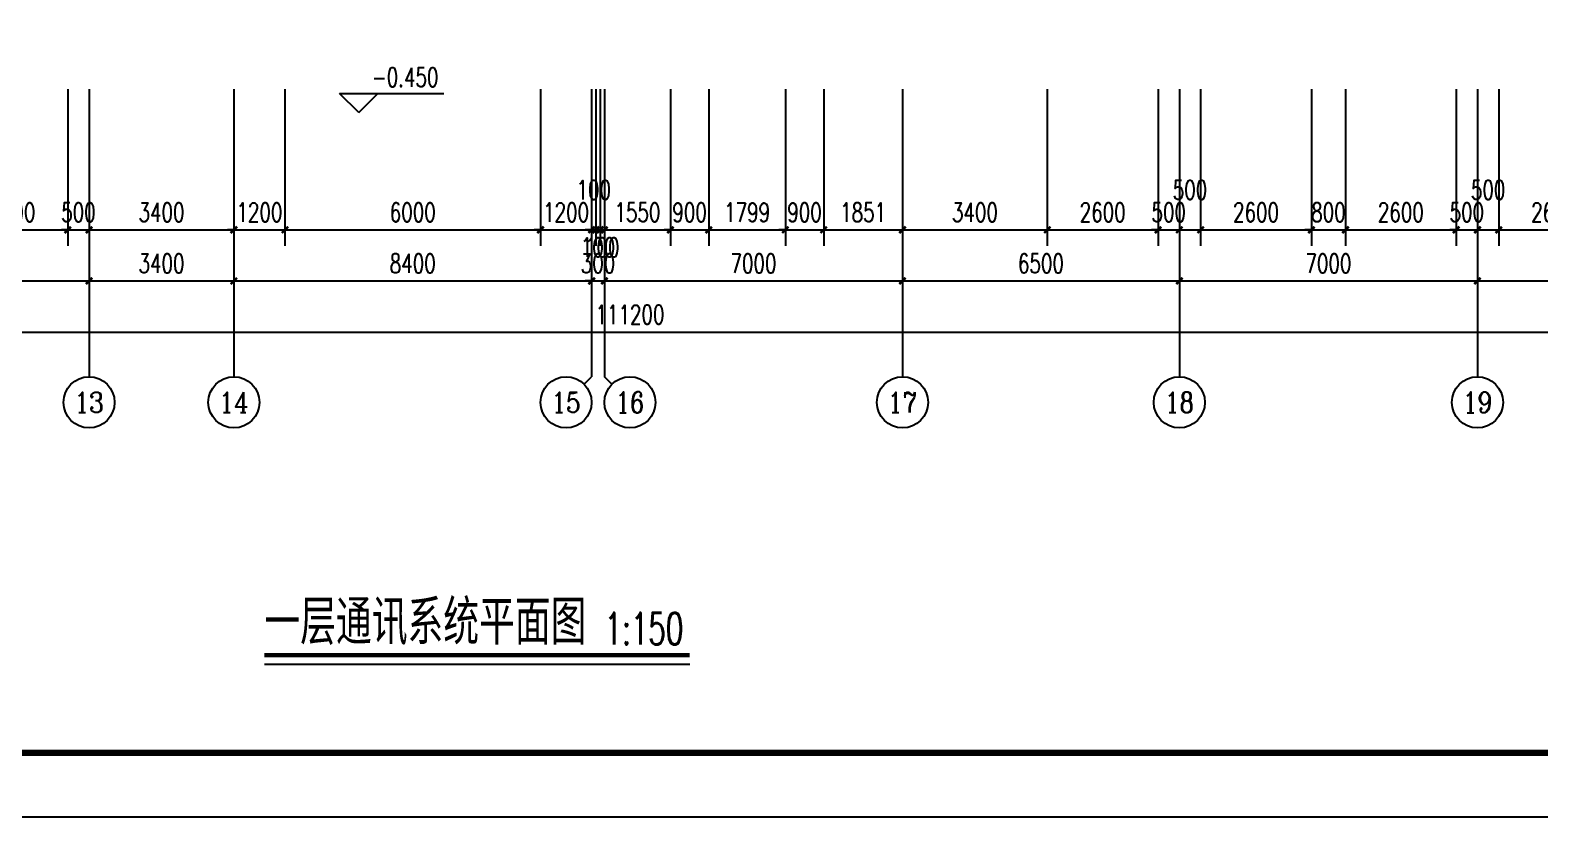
# Model space of a CAD drawing. Extents: x 1333527 to 1855755, y 1020844 to 1581249.
# Drawn here: x 1400792 to 1436238, y 1155938 to 1174403 of the extents above; entities that cross this region are included whole.
import ezdxf
from ezdxf.enums import TextEntityAlignment as Align

# ---------------------------------------------------------------- set-up
doc = ezdxf.new("R2010")
doc.units = 0
doc.header["$LTSCALE"] = 1000
doc.header["$PDSIZE"] = 5
doc.layers.add('1-建筑底图', color=8, linetype='Continuous', plot=False)
for name, color, linetype in [('AXIS_TEXT', 7, 'Continuous'), ('BTTK', 7, 'Continuous'), ('PUB_TITLE', 7, 'Continuous'), ('TEL_SYMB', 3, 'Continuous')]:
    doc.layers.add(name, color=color, linetype=linetype)
doc.styles.add('_TCH_AXIS', font='COMPLEX', dxfattribs={"bigfont": 'GBCBIG'})
doc.styles.add('_TCH_DIM', font='SIMPLEX', dxfattribs={"bigfont": 'GBCBIG'})
doc.styles.add('_TCH_DIM_T3', font='SIMPLEX', dxfattribs={"width": 0.705882, "bigfont": 'GBCBIG'})
doc.styles.add('_TEL_DIM', font='SIMPLEX', dxfattribs={"width": 0.8, "height": 3.5, "bigfont": 'HZTXT'})
doc.styles.add('COMPLEX', font='COMPLEX')
doc.styles.add('HZ(TK)', font='geniso.shx', dxfattribs={"width": 0.9, "bigfont": 'hztxt.shx'})
doc.dimstyles.new('_TCH_ARCH&&150', dxfattribs={"dimtxt": 446.25, "dimasz": 150, "dimexe": 375, "dimexo": 450, "dimgap": 189.375, "dimtad": 1, "dimdec": 0, "dimzin": 0, "dimdsep": 46, "dimtxsty": '_TCH_DIM_T3', "dimblk": 'ARCHTICK', "dimcen": 0.09, "dimclrt": 7, "dimazin": 2, "dimtfac": 1, "dimtdec": 0, "dimtix": 1, "dimtmove": 2, "dimatfit": 3, "dimfxl": 1, "dimtolj": 1, "dimtzin": 0, "dimarcsym": 0})

# ---------------------------------------------------------------- blocks, each defined once
blk = doc.blocks.new('vhtemplate_2020年新竖式图框_A0')
at = {"layer": 'PUB_TITLE', "color": 7}
blk.add_lwpolyline([(0, 0), (1189, 0), (1189, 841), (0, 841)], close=True, dxfattribs=at)
at = {"layer": 'PUB_TITLE', "const_width": 1}
blk.add_lwpolyline([(25, 10), (1179, 10), (1179, 831), (25, 831)], close=True, dxfattribs=at)
at = {"layer": 'BTTK', "color": 4, "style": 'HZ(TK)', "width": 0.9}
for tag, p in [('合作单位', (1144, 743.5)), ('建设单位', (1144, 209.5)), ('工程名称', (1144, 176.5)), ('子项名称', (1154, 160)), ('图纸名称', (1144, 141))]:
    blk.add_attdef(tag, text='', height=3.5, dxfattribs=at).set_placement(p, align=Align.MIDDLE_CENTER)
for tag, p in [('注册证书号', (1156.5, 309.01)), ('注册印章号', (1156.5, 301.01)), ('设计号', (1154, 193)), ('图别', (1137.75, 34)), ('图号', (1170.25, 34)), ('版本号', (1137.75, 26)), ('日期', (1170.25, 26))]:
    blk.add_attdef(tag, text='', height=3.5, dxfattribs=at).set_placement(p, align=Align.MIDDLE)
blk = doc.blocks.new('_AXISO')
blk.add_circle((0, 0), 0.5)
at = {"layer": 'AXIS_TEXT', "style": 'COMPLEX', "width": 1.041667}
blk.add_attdef('A', text='', height=0.56, dxfattribs=at).set_placement((-0.25, -0.28), (0.25, -0.28), align=Align.FIT)
blk = doc.blocks.new('_ArchTick')
at = {"color": 0, "linetype": 'ByBlock', "const_width": 0.4}
blk.add_lwpolyline([(-0.5, -0.5), (0.5, 0.5)], dxfattribs=at)
blk = doc.blocks.new('*D209')
at = {"layer": '1-建筑底图', "color": 0, "lineweight": -2, "transparency": 16777216}
for p, q in [((40200, -3854), (40200, -7529)), ((42800, -3854), (42800, -7529)), ((40200, -7154), (42800, -7154))]:
    blk.add_line(p, q, dxfattribs=at)
at = {"layer": 'Defpoints', "color": 0}
for p in [(40200, -3404), (42800, -3404), (42800, -7154)]:
    blk.add_point(p, dxfattribs=at)
at = {"layer": '1-建筑底图', "color": 0, "lineweight": -2, "transparency": 16777216, "xscale": 150, "yscale": 150, "zscale": 150, "rotation": 180}
blk.add_blockref('_ArchTick', (40200, -7154), dxfattribs=at)
at = {"layer": '1-建筑底图', "color": 0, "lineweight": -2, "transparency": 16777216, "xscale": 150, "yscale": 150, "zscale": 150}
blk.add_blockref('_ArchTick', (42800, -7154), dxfattribs=at)
at = {"layer": '1-建筑底图', "color": 7, "transparency": 16777216, "insert": (41500, -6742), "char_height": 446.2, "attachment_point": 5, "style": '_TCH_DIM_T3'}
blk.add_mtext('\\A1;2600', dxfattribs=at)
blk = doc.blocks.new('*D210')
at = {"layer": '1-建筑底图', "color": 0, "lineweight": -2, "transparency": 16777216}
for p, q in [((42800, -3854), (42800, -7529)), ((43300, -3854), (43300, -7529)), ((42800, -7154), (42650, -7154)), ((42800, -7154), (43300, -7154)), ((43300, -7154), (43450, -7154))]:
    blk.add_line(p, q, dxfattribs=at)
at = {"layer": 'Defpoints', "color": 0}
for p in [(42800, -3404), (43300, -3404), (43300, -7154)]:
    blk.add_point(p, dxfattribs=at)
at = {"layer": '1-建筑底图', "color": 0, "lineweight": -2, "transparency": 16777216, "xscale": 150, "yscale": 150, "zscale": 150}
blk.add_blockref('_ArchTick', (42800, -7154), dxfattribs=at)
at = {"layer": '1-建筑底图', "color": 0, "lineweight": -2, "transparency": 16777216, "xscale": 150, "yscale": 150, "zscale": 150, "rotation": 180}
blk.add_blockref('_ArchTick', (43300, -7154), dxfattribs=at)
at = {"layer": '1-建筑底图', "color": 7, "transparency": 16777216, "insert": (43050, -6742), "char_height": 446.2, "attachment_point": 5, "style": '_TCH_DIM_T3'}
blk.add_mtext('\\A1;500', dxfattribs=at)
blk = doc.blocks.new('*D211')
at = {"layer": '1-建筑底图', "color": 0, "lineweight": -2, "transparency": 16777216}
for p, q in [((43300, -3854), (43300, -7529)), ((46700, -3854), (46700, -7529)), ((43300, -7154), (46700, -7154))]:
    blk.add_line(p, q, dxfattribs=at)
at = {"layer": 'Defpoints', "color": 0}
for p in [(43300, -3404), (46700, -3404), (46700, -7154)]:
    blk.add_point(p, dxfattribs=at)
at = {"layer": '1-建筑底图', "color": 0, "lineweight": -2, "transparency": 16777216, "xscale": 150, "yscale": 150, "zscale": 150, "rotation": 180}
blk.add_blockref('_ArchTick', (43300, -7154), dxfattribs=at)
at = {"layer": '1-建筑底图', "color": 0, "lineweight": -2, "transparency": 16777216, "xscale": 150, "yscale": 150, "zscale": 150}
blk.add_blockref('_ArchTick', (46700, -7154), dxfattribs=at)
at = {"layer": '1-建筑底图', "color": 7, "transparency": 16777216, "insert": (45000, -6742), "char_height": 446.2, "attachment_point": 5, "style": '_TCH_DIM_T3'}
blk.add_mtext('\\A1;3400', dxfattribs=at)
blk = doc.blocks.new('*D212')
at = {"layer": '1-建筑底图', "color": 0, "lineweight": -2, "transparency": 16777216}
for p, q in [((46700, -3854), (46700, -7529)), ((47900, -3854), (47900, -7529)), ((46700, -7154), (46550, -7154)), ((46700, -7154), (47900, -7154)), ((47900, -7154), (48050, -7154))]:
    blk.add_line(p, q, dxfattribs=at)
at = {"layer": 'Defpoints', "color": 0}
for p in [(46700, -3404), (47900, -3404), (47900, -7154)]:
    blk.add_point(p, dxfattribs=at)
at = {"layer": '1-建筑底图', "color": 0, "lineweight": -2, "transparency": 16777216, "xscale": 150, "yscale": 150, "zscale": 150}
blk.add_blockref('_ArchTick', (46700, -7154), dxfattribs=at)
at = {"layer": '1-建筑底图', "color": 0, "lineweight": -2, "transparency": 16777216, "xscale": 150, "yscale": 150, "zscale": 150, "rotation": 180}
blk.add_blockref('_ArchTick', (47900, -7154), dxfattribs=at)
at = {"layer": '1-建筑底图', "color": 7, "transparency": 16777216, "insert": (47300, -6742), "char_height": 446.2, "attachment_point": 5, "style": '_TCH_DIM_T3'}
blk.add_mtext('\\A1;1200', dxfattribs=at)
blk = doc.blocks.new('*D213')
at = {"layer": '1-建筑底图', "color": 0, "lineweight": -2, "transparency": 16777216}
for p, q in [((47900, -3854), (47900, -7529)), ((53900, -3854), (53900, -7529)), ((47900, -7154), (53900, -7154))]:
    blk.add_line(p, q, dxfattribs=at)
at = {"layer": 'Defpoints', "color": 0}
for p in [(47900, -3404), (53900, -3404), (53900, -7154)]:
    blk.add_point(p, dxfattribs=at)
at = {"layer": '1-建筑底图', "color": 0, "lineweight": -2, "transparency": 16777216, "xscale": 150, "yscale": 150, "zscale": 150, "rotation": 180}
blk.add_blockref('_ArchTick', (47900, -7154), dxfattribs=at)
at = {"layer": '1-建筑底图', "color": 0, "lineweight": -2, "transparency": 16777216, "xscale": 150, "yscale": 150, "zscale": 150}
blk.add_blockref('_ArchTick', (53900, -7154), dxfattribs=at)
at = {"layer": '1-建筑底图', "color": 7, "transparency": 16777216, "insert": (50900, -6742), "char_height": 446.2, "attachment_point": 5, "style": '_TCH_DIM_T3'}
blk.add_mtext('\\A1;6000', dxfattribs=at)
blk = doc.blocks.new('*D214')
at = {"layer": '1-建筑底图', "color": 0, "lineweight": -2, "transparency": 16777216}
for p, q in [((53900, -3854), (53900, -7529)), ((55100, -3854), (55100, -7529)), ((53900, -7154), (53750, -7154)), ((53900, -7154), (55100, -7154)), ((55100, -7154), (55250, -7154))]:
    blk.add_line(p, q, dxfattribs=at)
at = {"layer": 'Defpoints', "color": 0}
for p in [(53900, -3404), (55100, -3404), (55100, -7154)]:
    blk.add_point(p, dxfattribs=at)
at = {"layer": '1-建筑底图', "color": 0, "lineweight": -2, "transparency": 16777216, "xscale": 150, "yscale": 150, "zscale": 150}
blk.add_blockref('_ArchTick', (53900, -7154), dxfattribs=at)
at = {"layer": '1-建筑底图', "color": 0, "lineweight": -2, "transparency": 16777216, "xscale": 150, "yscale": 150, "zscale": 150, "rotation": 180}
blk.add_blockref('_ArchTick', (55100, -7154), dxfattribs=at)
at = {"layer": '1-建筑底图', "color": 7, "transparency": 16777216, "insert": (54500, -6742), "char_height": 446.2, "attachment_point": 5, "style": '_TCH_DIM_T3'}
blk.add_mtext('\\A1;1200', dxfattribs=at)
blk = doc.blocks.new('*D215')
at = {"layer": '1-建筑底图', "color": 0, "lineweight": -2, "transparency": 16777216}
for p, q in [((55100, -3854), (55100, -7529)), ((55200, -3854), (55200, -7529)), ((55100, -7154), (54950, -7154)), ((55100, -7154), (55200, -7154)), ((55200, -7154), (55350, -7154))]:
    blk.add_line(p, q, dxfattribs=at)
at = {"layer": 'Defpoints', "color": 0}
for p in [(55100, -3404), (55200, -3404), (55200, -7154)]:
    blk.add_point(p, dxfattribs=at)
at = {"layer": '1-建筑底图', "color": 0, "lineweight": -2, "transparency": 16777216, "xscale": 150, "yscale": 150, "zscale": 150}
blk.add_blockref('_ArchTick', (55100, -7154), dxfattribs=at)
at = {"layer": '1-建筑底图', "color": 0, "lineweight": -2, "transparency": 16777216, "xscale": 150, "yscale": 150, "zscale": 150, "rotation": 180}
blk.add_blockref('_ArchTick', (55200, -7154), dxfattribs=at)
at = {"layer": '1-建筑底图', "color": 7, "transparency": 16777216, "insert": (55150, -6217), "char_height": 446.2, "attachment_point": 5, "style": '_TCH_DIM_T3'}
blk.add_mtext('\\A1;100', dxfattribs=at)
blk = doc.blocks.new('*D216')
at = {"layer": '1-建筑底图', "color": 0, "lineweight": -2, "transparency": 16777216}
for p, q in [((55200, -3854), (55200, -7529)), ((55300, -3854), (55300, -7529)), ((55200, -7154), (55050, -7154)), ((55200, -7154), (55300, -7154)), ((55300, -7154), (55450, -7154))]:
    blk.add_line(p, q, dxfattribs=at)
at = {"layer": 'Defpoints', "color": 0}
for p in [(55200, -3404), (55300, -3404), (55300, -7154)]:
    blk.add_point(p, dxfattribs=at)
at = {"layer": '1-建筑底图', "color": 0, "lineweight": -2, "transparency": 16777216, "xscale": 150, "yscale": 150, "zscale": 150}
blk.add_blockref('_ArchTick', (55200, -7154), dxfattribs=at)
at = {"layer": '1-建筑底图', "color": 0, "lineweight": -2, "transparency": 16777216, "xscale": 150, "yscale": 150, "zscale": 150, "rotation": 180}
blk.add_blockref('_ArchTick', (55300, -7154), dxfattribs=at)
at = {"layer": '1-建筑底图', "color": 7, "transparency": 16777216, "insert": (55250, -7567), "char_height": 446.2, "attachment_point": 5, "style": '_TCH_DIM_T3'}
blk.add_mtext('\\A1;100', dxfattribs=at)
blk = doc.blocks.new('*D217')
at = {"layer": '1-建筑底图', "color": 0, "lineweight": -2, "transparency": 16777216}
for p, q in [((55300, -3854), (55300, -7529)), ((55400, -3854), (55400, -7529)), ((55300, -7154), (55150, -7154)), ((55300, -7154), (55400, -7154)), ((55400, -7154), (55550, -7154))]:
    blk.add_line(p, q, dxfattribs=at)
at = {"layer": 'Defpoints', "color": 0}
for p in [(55300, -3404), (55400, -3404), (55400, -7154)]:
    blk.add_point(p, dxfattribs=at)
at = {"layer": '1-建筑底图', "color": 0, "lineweight": -2, "transparency": 16777216, "xscale": 150, "yscale": 150, "zscale": 150}
blk.add_blockref('_ArchTick', (55300, -7154), dxfattribs=at)
at = {"layer": '1-建筑底图', "color": 0, "lineweight": -2, "transparency": 16777216, "xscale": 150, "yscale": 150, "zscale": 150, "rotation": 180}
blk.add_blockref('_ArchTick', (55400, -7154), dxfattribs=at)
at = {"layer": '1-建筑底图', "color": 7, "transparency": 16777216, "insert": (55350, -7567), "char_height": 446.2, "attachment_point": 5, "style": '_TCH_DIM_T3'}
blk.add_mtext('\\A1;100', dxfattribs=at)
blk = doc.blocks.new('*D218')
at = {"layer": '1-建筑底图', "color": 0, "lineweight": -2, "transparency": 16777216}
for p, q in [((55400, -3854), (55400, -7529)), ((56950, -3854), (56950, -7529)), ((55400, -7154), (56950, -7154))]:
    blk.add_line(p, q, dxfattribs=at)
at = {"layer": 'Defpoints', "color": 0}
for p in [(55400, -3404), (56950, -3404), (56950, -7154)]:
    blk.add_point(p, dxfattribs=at)
at = {"layer": '1-建筑底图', "color": 0, "lineweight": -2, "transparency": 16777216, "xscale": 150, "yscale": 150, "zscale": 150, "rotation": 180}
blk.add_blockref('_ArchTick', (55400, -7154), dxfattribs=at)
at = {"layer": '1-建筑底图', "color": 0, "lineweight": -2, "transparency": 16777216, "xscale": 150, "yscale": 150, "zscale": 150}
blk.add_blockref('_ArchTick', (56950, -7154), dxfattribs=at)
at = {"layer": '1-建筑底图', "color": 7, "transparency": 16777216, "insert": (56175, -6742), "char_height": 446.2, "attachment_point": 5, "style": '_TCH_DIM_T3'}
blk.add_mtext('\\A1;1550', dxfattribs=at)
blk = doc.blocks.new('*D219')
at = {"layer": '1-建筑底图', "color": 0, "lineweight": -2, "transparency": 16777216}
for p, q in [((56950, -3854), (56950, -7529)), ((57850, -3854), (57850, -7529)), ((56950, -7154), (56800, -7154)), ((56950, -7154), (57850, -7154)), ((57850, -7154), (58000, -7154))]:
    blk.add_line(p, q, dxfattribs=at)
at = {"layer": 'Defpoints', "color": 0}
for p in [(56950, -3404), (57850, -3404), (57850, -7154)]:
    blk.add_point(p, dxfattribs=at)
at = {"layer": '1-建筑底图', "color": 0, "lineweight": -2, "transparency": 16777216, "xscale": 150, "yscale": 150, "zscale": 150}
blk.add_blockref('_ArchTick', (56950, -7154), dxfattribs=at)
at = {"layer": '1-建筑底图', "color": 0, "lineweight": -2, "transparency": 16777216, "xscale": 150, "yscale": 150, "zscale": 150, "rotation": 180}
blk.add_blockref('_ArchTick', (57850, -7154), dxfattribs=at)
at = {"layer": '1-建筑底图', "color": 7, "transparency": 16777216, "insert": (57400, -6742), "char_height": 446.2, "attachment_point": 5, "style": '_TCH_DIM_T3'}
blk.add_mtext('\\A1;900', dxfattribs=at)
blk = doc.blocks.new('*D220')
at = {"layer": '1-建筑底图', "color": 0, "lineweight": -2, "transparency": 16777216}
for p, q in [((57850, -3854), (57850, -7529)), ((59649, -3854), (59649, -7529)), ((57850, -7154), (59649, -7154))]:
    blk.add_line(p, q, dxfattribs=at)
at = {"layer": 'Defpoints', "color": 0}
for p in [(57850, -3404), (59649, -3404), (59649, -7154)]:
    blk.add_point(p, dxfattribs=at)
at = {"layer": '1-建筑底图', "color": 0, "lineweight": -2, "transparency": 16777216, "xscale": 150, "yscale": 150, "zscale": 150, "rotation": 180}
blk.add_blockref('_ArchTick', (57850, -7154), dxfattribs=at)
at = {"layer": '1-建筑底图', "color": 0, "lineweight": -2, "transparency": 16777216, "xscale": 150, "yscale": 150, "zscale": 150}
blk.add_blockref('_ArchTick', (59649, -7154), dxfattribs=at)
at = {"layer": '1-建筑底图', "color": 7, "transparency": 16777216, "insert": (58750, -6742), "char_height": 446.2, "attachment_point": 5, "style": '_TCH_DIM_T3'}
blk.add_mtext('\\A1;1799', dxfattribs=at)
blk = doc.blocks.new('*D221')
at = {"layer": '1-建筑底图', "color": 0, "lineweight": -2, "transparency": 16777216}
for p, q in [((59649, -3854), (59649, -7529)), ((60549, -3854), (60549, -7529)), ((59649, -7154), (59499, -7154)), ((59649, -7154), (60549, -7154)), ((60549, -7154), (60699, -7154))]:
    blk.add_line(p, q, dxfattribs=at)
at = {"layer": 'Defpoints', "color": 0}
for p in [(59649, -3404), (60549, -3404), (60549, -7154)]:
    blk.add_point(p, dxfattribs=at)
at = {"layer": '1-建筑底图', "color": 0, "lineweight": -2, "transparency": 16777216, "xscale": 150, "yscale": 150, "zscale": 150}
blk.add_blockref('_ArchTick', (59649, -7154), dxfattribs=at)
at = {"layer": '1-建筑底图', "color": 0, "lineweight": -2, "transparency": 16777216, "xscale": 150, "yscale": 150, "zscale": 150, "rotation": 180}
blk.add_blockref('_ArchTick', (60549, -7154), dxfattribs=at)
at = {"layer": '1-建筑底图', "color": 7, "transparency": 16777216, "insert": (60099, -6742), "char_height": 446.2, "attachment_point": 5, "style": '_TCH_DIM_T3'}
blk.add_mtext('\\A1;900', dxfattribs=at)
blk = doc.blocks.new('*D222')
at = {"layer": '1-建筑底图', "color": 0, "lineweight": -2, "transparency": 16777216}
for p, q in [((60549, -3854), (60549, -7529)), ((62400, -3854), (62400, -7529)), ((60549, -7154), (62400, -7154))]:
    blk.add_line(p, q, dxfattribs=at)
at = {"layer": 'Defpoints', "color": 0}
for p in [(60549, -3404), (62400, -3404), (62400, -7154)]:
    blk.add_point(p, dxfattribs=at)
at = {"layer": '1-建筑底图', "color": 0, "lineweight": -2, "transparency": 16777216, "xscale": 150, "yscale": 150, "zscale": 150, "rotation": 180}
blk.add_blockref('_ArchTick', (60549, -7154), dxfattribs=at)
at = {"layer": '1-建筑底图', "color": 0, "lineweight": -2, "transparency": 16777216, "xscale": 150, "yscale": 150, "zscale": 150}
blk.add_blockref('_ArchTick', (62400, -7154), dxfattribs=at)
at = {"layer": '1-建筑底图', "color": 7, "transparency": 16777216, "insert": (61475, -6742), "char_height": 446.2, "attachment_point": 5, "style": '_TCH_DIM_T3'}
blk.add_mtext('\\A1;1851', dxfattribs=at)
blk = doc.blocks.new('*D223')
at = {"layer": '1-建筑底图', "color": 0, "lineweight": -2, "transparency": 16777216}
for p, q in [((62400, -3854), (62400, -7529)), ((65800, -3854), (65800, -7529)), ((62400, -7154), (65800, -7154))]:
    blk.add_line(p, q, dxfattribs=at)
at = {"layer": 'Defpoints', "color": 0}
for p in [(62400, -3404), (65800, -3404), (65800, -7154)]:
    blk.add_point(p, dxfattribs=at)
at = {"layer": '1-建筑底图', "color": 0, "lineweight": -2, "transparency": 16777216, "xscale": 150, "yscale": 150, "zscale": 150, "rotation": 180}
blk.add_blockref('_ArchTick', (62400, -7154), dxfattribs=at)
at = {"layer": '1-建筑底图', "color": 0, "lineweight": -2, "transparency": 16777216, "xscale": 150, "yscale": 150, "zscale": 150}
blk.add_blockref('_ArchTick', (65800, -7154), dxfattribs=at)
at = {"layer": '1-建筑底图', "color": 7, "transparency": 16777216, "insert": (64100, -6742), "char_height": 446.2, "attachment_point": 5, "style": '_TCH_DIM_T3'}
blk.add_mtext('\\A1;3400', dxfattribs=at)
blk = doc.blocks.new('*D224')
at = {"layer": '1-建筑底图', "color": 0, "lineweight": -2, "transparency": 16777216}
for p, q in [((65800, -3854), (65800, -7529)), ((68400, -3854), (68400, -7529)), ((65800, -7154), (68400, -7154))]:
    blk.add_line(p, q, dxfattribs=at)
at = {"layer": 'Defpoints', "color": 0}
for p in [(65800, -3404), (68400, -3404), (68400, -7154)]:
    blk.add_point(p, dxfattribs=at)
at = {"layer": '1-建筑底图', "color": 0, "lineweight": -2, "transparency": 16777216, "xscale": 150, "yscale": 150, "zscale": 150, "rotation": 180}
blk.add_blockref('_ArchTick', (65800, -7154), dxfattribs=at)
at = {"layer": '1-建筑底图', "color": 0, "lineweight": -2, "transparency": 16777216, "xscale": 150, "yscale": 150, "zscale": 150}
blk.add_blockref('_ArchTick', (68400, -7154), dxfattribs=at)
at = {"layer": '1-建筑底图', "color": 7, "transparency": 16777216, "insert": (67100, -6742), "char_height": 446.2, "attachment_point": 5, "style": '_TCH_DIM_T3'}
blk.add_mtext('\\A1;2600', dxfattribs=at)
blk = doc.blocks.new('*D225')
at = {"layer": '1-建筑底图', "color": 0, "lineweight": -2, "transparency": 16777216}
for p, q in [((68400, -3854), (68400, -7529)), ((68900, -3854), (68900, -7529)), ((68400, -7154), (68250, -7154)), ((68400, -7154), (68900, -7154)), ((68900, -7154), (69050, -7154))]:
    blk.add_line(p, q, dxfattribs=at)
at = {"layer": 'Defpoints', "color": 0}
for p in [(68400, -3404), (68900, -3404), (68900, -7154)]:
    blk.add_point(p, dxfattribs=at)
at = {"layer": '1-建筑底图', "color": 0, "lineweight": -2, "transparency": 16777216, "xscale": 150, "yscale": 150, "zscale": 150}
blk.add_blockref('_ArchTick', (68400, -7154), dxfattribs=at)
at = {"layer": '1-建筑底图', "color": 0, "lineweight": -2, "transparency": 16777216, "xscale": 150, "yscale": 150, "zscale": 150, "rotation": 180}
blk.add_blockref('_ArchTick', (68900, -7154), dxfattribs=at)
at = {"layer": '1-建筑底图', "color": 7, "transparency": 16777216, "insert": (68650, -6742), "char_height": 446.2, "attachment_point": 5, "style": '_TCH_DIM_T3'}
blk.add_mtext('\\A1;500', dxfattribs=at)
blk = doc.blocks.new('*D226')
at = {"layer": '1-建筑底图', "color": 0, "lineweight": -2, "transparency": 16777216}
for p, q in [((68900, -3854), (68900, -7529)), ((69400, -3854), (69400, -7529)), ((68900, -7154), (69400, -7154))]:
    blk.add_line(p, q, dxfattribs=at)
at = {"layer": 'Defpoints', "color": 0}
for p in [(68900, -3404), (69400, -3404), (69400, -7154)]:
    blk.add_point(p, dxfattribs=at)
at = {"layer": '1-建筑底图', "color": 0, "lineweight": -2, "transparency": 16777216, "xscale": 150, "yscale": 150, "zscale": 150, "rotation": 180}
blk.add_blockref('_ArchTick', (68900, -7154), dxfattribs=at)
at = {"layer": '1-建筑底图', "color": 0, "lineweight": -2, "transparency": 16777216, "xscale": 150, "yscale": 150, "zscale": 150}
blk.add_blockref('_ArchTick', (69400, -7154), dxfattribs=at)
at = {"layer": '1-建筑底图', "color": 7, "transparency": 16777216, "insert": (69150, -6217), "char_height": 446.2, "attachment_point": 5, "style": '_TCH_DIM_T3'}
blk.add_mtext('\\A1;500', dxfattribs=at)
blk = doc.blocks.new('*D227')
at = {"layer": '1-建筑底图', "color": 0, "lineweight": -2, "transparency": 16777216}
for p, q in [((69400, -3854), (69400, -7529)), ((72000, -3854), (72000, -7529)), ((69400, -7154), (72000, -7154))]:
    blk.add_line(p, q, dxfattribs=at)
at = {"layer": 'Defpoints', "color": 0}
for p in [(69400, -3404), (72000, -3404), (72000, -7154)]:
    blk.add_point(p, dxfattribs=at)
at = {"layer": '1-建筑底图', "color": 0, "lineweight": -2, "transparency": 16777216, "xscale": 150, "yscale": 150, "zscale": 150, "rotation": 180}
blk.add_blockref('_ArchTick', (69400, -7154), dxfattribs=at)
at = {"layer": '1-建筑底图', "color": 0, "lineweight": -2, "transparency": 16777216, "xscale": 150, "yscale": 150, "zscale": 150}
blk.add_blockref('_ArchTick', (72000, -7154), dxfattribs=at)
at = {"layer": '1-建筑底图', "color": 7, "transparency": 16777216, "insert": (70700, -6742), "char_height": 446.2, "attachment_point": 5, "style": '_TCH_DIM_T3'}
blk.add_mtext('\\A1;2600', dxfattribs=at)
blk = doc.blocks.new('*D228')
at = {"layer": '1-建筑底图', "color": 0, "lineweight": -2, "transparency": 16777216}
for p, q in [((72000, -3854), (72000, -7529)), ((72800, -3854), (72800, -7529)), ((72000, -7154), (71850, -7154)), ((72000, -7154), (72800, -7154)), ((72800, -7154), (72950, -7154))]:
    blk.add_line(p, q, dxfattribs=at)
at = {"layer": 'Defpoints', "color": 0}
for p in [(72000, -3404), (72800, -3404), (72800, -7154)]:
    blk.add_point(p, dxfattribs=at)
at = {"layer": '1-建筑底图', "color": 0, "lineweight": -2, "transparency": 16777216, "xscale": 150, "yscale": 150, "zscale": 150}
blk.add_blockref('_ArchTick', (72000, -7154), dxfattribs=at)
at = {"layer": '1-建筑底图', "color": 0, "lineweight": -2, "transparency": 16777216, "xscale": 150, "yscale": 150, "zscale": 150, "rotation": 180}
blk.add_blockref('_ArchTick', (72800, -7154), dxfattribs=at)
at = {"layer": '1-建筑底图', "color": 7, "transparency": 16777216, "insert": (72400, -6742), "char_height": 446.2, "attachment_point": 5, "style": '_TCH_DIM_T3'}
blk.add_mtext('\\A1;800', dxfattribs=at)
blk = doc.blocks.new('*D229')
at = {"layer": '1-建筑底图', "color": 0, "lineweight": -2, "transparency": 16777216}
for p, q in [((72800, -3854), (72800, -7529)), ((75400, -3854), (75400, -7529)), ((72800, -7154), (75400, -7154))]:
    blk.add_line(p, q, dxfattribs=at)
at = {"layer": 'Defpoints', "color": 0}
for p in [(72800, -3404), (75400, -3404), (75400, -7154)]:
    blk.add_point(p, dxfattribs=at)
at = {"layer": '1-建筑底图', "color": 0, "lineweight": -2, "transparency": 16777216, "xscale": 150, "yscale": 150, "zscale": 150, "rotation": 180}
blk.add_blockref('_ArchTick', (72800, -7154), dxfattribs=at)
at = {"layer": '1-建筑底图', "color": 0, "lineweight": -2, "transparency": 16777216, "xscale": 150, "yscale": 150, "zscale": 150}
blk.add_blockref('_ArchTick', (75400, -7154), dxfattribs=at)
at = {"layer": '1-建筑底图', "color": 7, "transparency": 16777216, "insert": (74100, -6742), "char_height": 446.2, "attachment_point": 5, "style": '_TCH_DIM_T3'}
blk.add_mtext('\\A1;2600', dxfattribs=at)
blk = doc.blocks.new('*D230')
at = {"layer": '1-建筑底图', "color": 0, "lineweight": -2, "transparency": 16777216}
for p, q in [((75400, -3854), (75400, -7529)), ((75900, -3854), (75900, -7529)), ((75400, -7154), (75250, -7154)), ((75400, -7154), (75900, -7154)), ((75900, -7154), (76050, -7154))]:
    blk.add_line(p, q, dxfattribs=at)
at = {"layer": 'Defpoints', "color": 0}
for p in [(75400, -3404), (75900, -3404), (75900, -7154)]:
    blk.add_point(p, dxfattribs=at)
at = {"layer": '1-建筑底图', "color": 0, "lineweight": -2, "transparency": 16777216, "xscale": 150, "yscale": 150, "zscale": 150}
blk.add_blockref('_ArchTick', (75400, -7154), dxfattribs=at)
at = {"layer": '1-建筑底图', "color": 0, "lineweight": -2, "transparency": 16777216, "xscale": 150, "yscale": 150, "zscale": 150, "rotation": 180}
blk.add_blockref('_ArchTick', (75900, -7154), dxfattribs=at)
at = {"layer": '1-建筑底图', "color": 7, "transparency": 16777216, "insert": (75650, -6742), "char_height": 446.2, "attachment_point": 5, "style": '_TCH_DIM_T3'}
blk.add_mtext('\\A1;500', dxfattribs=at)
blk = doc.blocks.new('*D231')
at = {"layer": '1-建筑底图', "color": 0, "lineweight": -2, "transparency": 16777216}
for p, q in [((75900, -3854), (75900, -7529)), ((76400, -3854), (76400, -7529)), ((75900, -7154), (76400, -7154))]:
    blk.add_line(p, q, dxfattribs=at)
at = {"layer": 'Defpoints', "color": 0}
for p in [(75900, -3404), (76400, -3404), (76400, -7154)]:
    blk.add_point(p, dxfattribs=at)
at = {"layer": '1-建筑底图', "color": 0, "lineweight": -2, "transparency": 16777216, "xscale": 150, "yscale": 150, "zscale": 150, "rotation": 180}
blk.add_blockref('_ArchTick', (75900, -7154), dxfattribs=at)
at = {"layer": '1-建筑底图', "color": 0, "lineweight": -2, "transparency": 16777216, "xscale": 150, "yscale": 150, "zscale": 150}
blk.add_blockref('_ArchTick', (76400, -7154), dxfattribs=at)
at = {"layer": '1-建筑底图', "color": 7, "transparency": 16777216, "insert": (76150, -6217), "char_height": 446.2, "attachment_point": 5, "style": '_TCH_DIM_T3'}
blk.add_mtext('\\A1;500', dxfattribs=at)
blk = doc.blocks.new('*D232')
at = {"layer": '1-建筑底图', "color": 0, "lineweight": -2, "transparency": 16777216}
for p, q in [((76400, -3854), (76400, -7529)), ((79000, -3854), (79000, -7529)), ((76400, -7154), (79000, -7154))]:
    blk.add_line(p, q, dxfattribs=at)
at = {"layer": 'Defpoints', "color": 0}
for p in [(76400, -3404), (79000, -3404), (79000, -7154)]:
    blk.add_point(p, dxfattribs=at)
at = {"layer": '1-建筑底图', "color": 0, "lineweight": -2, "transparency": 16777216, "xscale": 150, "yscale": 150, "zscale": 150, "rotation": 180}
blk.add_blockref('_ArchTick', (76400, -7154), dxfattribs=at)
at = {"layer": '1-建筑底图', "color": 0, "lineweight": -2, "transparency": 16777216, "xscale": 150, "yscale": 150, "zscale": 150}
blk.add_blockref('_ArchTick', (79000, -7154), dxfattribs=at)
at = {"layer": '1-建筑底图', "color": 7, "transparency": 16777216, "insert": (77700, -6742), "char_height": 446.2, "attachment_point": 5, "style": '_TCH_DIM_T3'}
blk.add_mtext('\\A1;2600', dxfattribs=at)
blk = doc.blocks.new('*D453')
at = {"layer": '1-建筑底图', "color": 0, "lineweight": -2, "transparency": 16777216}
for p, q in [((36300, -5054), (36300, -8729)), ((43300, -5054), (43300, -8729)), ((36300, -8354), (43300, -8354))]:
    blk.add_line(p, q, dxfattribs=at)
at = {"layer": 'Defpoints', "color": 0}
for p in [(36300, -4604), (43300, -4604), (43300, -8354)]:
    blk.add_point(p, dxfattribs=at)
at = {"layer": '1-建筑底图', "color": 0, "lineweight": -2, "transparency": 16777216, "xscale": 150, "yscale": 150, "zscale": 150, "rotation": 180}
blk.add_blockref('_ArchTick', (36300, -8354), dxfattribs=at)
at = {"layer": '1-建筑底图', "color": 0, "lineweight": -2, "transparency": 16777216, "xscale": 150, "yscale": 150, "zscale": 150}
blk.add_blockref('_ArchTick', (43300, -8354), dxfattribs=at)
at = {"layer": '1-建筑底图', "color": 7, "transparency": 16777216, "insert": (39800, -7942), "char_height": 446.2, "attachment_point": 5, "style": '_TCH_DIM_T3'}
blk.add_mtext('\\A1;7000', dxfattribs=at)
blk = doc.blocks.new('*D454')
at = {"layer": '1-建筑底图', "color": 0, "lineweight": -2, "transparency": 16777216}
for p, q in [((43300, -5054), (43300, -8729)), ((46700, -5054), (46700, -8729)), ((43300, -8354), (46700, -8354))]:
    blk.add_line(p, q, dxfattribs=at)
at = {"layer": 'Defpoints', "color": 0}
for p in [(43300, -4604), (46700, -4604), (46700, -8354)]:
    blk.add_point(p, dxfattribs=at)
at = {"layer": '1-建筑底图', "color": 0, "lineweight": -2, "transparency": 16777216, "xscale": 150, "yscale": 150, "zscale": 150, "rotation": 180}
blk.add_blockref('_ArchTick', (43300, -8354), dxfattribs=at)
at = {"layer": '1-建筑底图', "color": 0, "lineweight": -2, "transparency": 16777216, "xscale": 150, "yscale": 150, "zscale": 150}
blk.add_blockref('_ArchTick', (46700, -8354), dxfattribs=at)
at = {"layer": '1-建筑底图', "color": 7, "transparency": 16777216, "insert": (45000, -7942), "char_height": 446.2, "attachment_point": 5, "style": '_TCH_DIM_T3'}
blk.add_mtext('\\A1;3400', dxfattribs=at)
blk = doc.blocks.new('*D455')
at = {"layer": '1-建筑底图', "color": 0, "lineweight": -2, "transparency": 16777216}
for p, q in [((46700, -5054), (46700, -8729)), ((55100, -5054), (55100, -8729)), ((46700, -8354), (55100, -8354))]:
    blk.add_line(p, q, dxfattribs=at)
at = {"layer": 'Defpoints', "color": 0}
for p in [(46700, -4604), (55100, -4604), (55100, -8354)]:
    blk.add_point(p, dxfattribs=at)
at = {"layer": '1-建筑底图', "color": 0, "lineweight": -2, "transparency": 16777216, "xscale": 150, "yscale": 150, "zscale": 150, "rotation": 180}
blk.add_blockref('_ArchTick', (46700, -8354), dxfattribs=at)
at = {"layer": '1-建筑底图', "color": 0, "lineweight": -2, "transparency": 16777216, "xscale": 150, "yscale": 150, "zscale": 150}
blk.add_blockref('_ArchTick', (55100, -8354), dxfattribs=at)
at = {"layer": '1-建筑底图', "color": 7, "transparency": 16777216, "insert": (50900, -7942), "char_height": 446.2, "attachment_point": 5, "style": '_TCH_DIM_T3'}
blk.add_mtext('\\A1;8400', dxfattribs=at)
blk = doc.blocks.new('*D456')
at = {"layer": '1-建筑底图', "color": 0, "lineweight": -2, "transparency": 16777216}
for p, q in [((55100, -5054), (55100, -8729)), ((55400, -5054), (55400, -8729)), ((55100, -8354), (54950, -8354)), ((55100, -8354), (55400, -8354)), ((55400, -8354), (55550, -8354))]:
    blk.add_line(p, q, dxfattribs=at)
at = {"layer": 'Defpoints', "color": 0}
for p in [(55100, -4604), (55400, -4604), (55400, -8354)]:
    blk.add_point(p, dxfattribs=at)
at = {"layer": '1-建筑底图', "color": 0, "lineweight": -2, "transparency": 16777216, "xscale": 150, "yscale": 150, "zscale": 150}
blk.add_blockref('_ArchTick', (55100, -8354), dxfattribs=at)
at = {"layer": '1-建筑底图', "color": 0, "lineweight": -2, "transparency": 16777216, "xscale": 150, "yscale": 150, "zscale": 150, "rotation": 180}
blk.add_blockref('_ArchTick', (55400, -8354), dxfattribs=at)
at = {"layer": '1-建筑底图', "color": 7, "transparency": 16777216, "insert": (55250, -7942), "char_height": 446.2, "attachment_point": 5, "style": '_TCH_DIM_T3'}
blk.add_mtext('\\A1;300', dxfattribs=at)
blk = doc.blocks.new('*D457')
at = {"layer": '1-建筑底图', "color": 0, "lineweight": -2, "transparency": 16777216}
for p, q in [((55400, -5054), (55400, -8729)), ((62400, -5054), (62400, -8729)), ((55400, -8354), (62400, -8354))]:
    blk.add_line(p, q, dxfattribs=at)
at = {"layer": 'Defpoints', "color": 0}
for p in [(55400, -4604), (62400, -4604), (62400, -8354)]:
    blk.add_point(p, dxfattribs=at)
at = {"layer": '1-建筑底图', "color": 0, "lineweight": -2, "transparency": 16777216, "xscale": 150, "yscale": 150, "zscale": 150, "rotation": 180}
blk.add_blockref('_ArchTick', (55400, -8354), dxfattribs=at)
at = {"layer": '1-建筑底图', "color": 0, "lineweight": -2, "transparency": 16777216, "xscale": 150, "yscale": 150, "zscale": 150}
blk.add_blockref('_ArchTick', (62400, -8354), dxfattribs=at)
at = {"layer": '1-建筑底图', "color": 7, "transparency": 16777216, "insert": (58900, -7942), "char_height": 446.2, "attachment_point": 5, "style": '_TCH_DIM_T3'}
blk.add_mtext('\\A1;7000', dxfattribs=at)
blk = doc.blocks.new('*D458')
at = {"layer": '1-建筑底图', "color": 0, "lineweight": -2, "transparency": 16777216}
for p, q in [((62400, -5054), (62400, -8729)), ((68900, -5054), (68900, -8729)), ((62400, -8354), (68900, -8354))]:
    blk.add_line(p, q, dxfattribs=at)
at = {"layer": 'Defpoints', "color": 0}
for p in [(62400, -4604), (68900, -4604), (68900, -8354)]:
    blk.add_point(p, dxfattribs=at)
at = {"layer": '1-建筑底图', "color": 0, "lineweight": -2, "transparency": 16777216, "xscale": 150, "yscale": 150, "zscale": 150, "rotation": 180}
blk.add_blockref('_ArchTick', (62400, -8354), dxfattribs=at)
at = {"layer": '1-建筑底图', "color": 0, "lineweight": -2, "transparency": 16777216, "xscale": 150, "yscale": 150, "zscale": 150}
blk.add_blockref('_ArchTick', (68900, -8354), dxfattribs=at)
at = {"layer": '1-建筑底图', "color": 7, "transparency": 16777216, "insert": (65650, -7942), "char_height": 446.2, "attachment_point": 5, "style": '_TCH_DIM_T3'}
blk.add_mtext('\\A1;6500', dxfattribs=at)
blk = doc.blocks.new('*D459')
at = {"layer": '1-建筑底图', "color": 0, "lineweight": -2, "transparency": 16777216}
for p, q in [((68900, -5054), (68900, -8729)), ((75900, -5054), (75900, -8729)), ((68900, -8354), (75900, -8354))]:
    blk.add_line(p, q, dxfattribs=at)
at = {"layer": 'Defpoints', "color": 0}
for p in [(68900, -4604), (75900, -4604), (75900, -8354)]:
    blk.add_point(p, dxfattribs=at)
at = {"layer": '1-建筑底图', "color": 0, "lineweight": -2, "transparency": 16777216, "xscale": 150, "yscale": 150, "zscale": 150, "rotation": 180}
blk.add_blockref('_ArchTick', (68900, -8354), dxfattribs=at)
at = {"layer": '1-建筑底图', "color": 0, "lineweight": -2, "transparency": 16777216, "xscale": 150, "yscale": 150, "zscale": 150}
blk.add_blockref('_ArchTick', (75900, -8354), dxfattribs=at)
at = {"layer": '1-建筑底图', "color": 7, "transparency": 16777216, "insert": (72400, -7942), "char_height": 446.2, "attachment_point": 5, "style": '_TCH_DIM_T3'}
blk.add_mtext('\\A1;7000', dxfattribs=at)
blk = doc.blocks.new('*D460')
at = {"layer": '1-建筑底图', "color": 0, "lineweight": -2, "transparency": 16777216}
for p, q in [((75900, -5054), (75900, -8729)), ((82900, -5054), (82900, -8729)), ((75900, -8354), (82900, -8354))]:
    blk.add_line(p, q, dxfattribs=at)
at = {"layer": 'Defpoints', "color": 0}
for p in [(75900, -4604), (82900, -4604), (82900, -8354)]:
    blk.add_point(p, dxfattribs=at)
at = {"layer": '1-建筑底图', "color": 0, "lineweight": -2, "transparency": 16777216, "xscale": 150, "yscale": 150, "zscale": 150, "rotation": 180}
blk.add_blockref('_ArchTick', (75900, -8354), dxfattribs=at)
at = {"layer": '1-建筑底图', "color": 0, "lineweight": -2, "transparency": 16777216, "xscale": 150, "yscale": 150, "zscale": 150}
blk.add_blockref('_ArchTick', (82900, -8354), dxfattribs=at)
at = {"layer": '1-建筑底图', "color": 7, "transparency": 16777216, "insert": (79400, -7942), "char_height": 446.2, "attachment_point": 5, "style": '_TCH_DIM_T3'}
blk.add_mtext('\\A1;7000', dxfattribs=at)
blk = doc.blocks.new('*D466')
at = {"layer": '1-建筑底图', "color": 0, "lineweight": -2, "transparency": 16777216}
for p, q in [((400, -5054), (400, -9929)), ((111600, -5054), (111600, -9929)), ((400, -9554), (111600, -9554))]:
    blk.add_line(p, q, dxfattribs=at)
at = {"layer": 'Defpoints', "color": 0}
for p in [(400, -4604), (111600, -4604), (111600, -9554)]:
    blk.add_point(p, dxfattribs=at)
at = {"layer": '1-建筑底图', "color": 0, "lineweight": -2, "transparency": 16777216, "xscale": 150, "yscale": 150, "zscale": 150, "rotation": 180}
blk.add_blockref('_ArchTick', (400, -9554), dxfattribs=at)
at = {"layer": '1-建筑底图', "color": 0, "lineweight": -2, "transparency": 16777216, "xscale": 150, "yscale": 150, "zscale": 150}
blk.add_blockref('_ArchTick', (111600, -9554), dxfattribs=at)
at = {"layer": '1-建筑底图', "color": 7, "transparency": 16777216, "insert": (56000, -9142), "char_height": 446.2, "attachment_point": 5, "style": '_TCH_DIM_T3'}
blk.add_mtext('\\A1;111200', dxfattribs=at)
blk = doc.blocks.new('1-一层建筑底图')
at = {"layer": '1-建筑底图', "color": 8}
for p, q in [((49631.5, -4402.7), (49181.5, -3952.7)), ((49181.5, -3952.7), (51632.5, -3952.7)), ((49631.5, -4402.7), (50081.5, -3952.7)), ((43300, -4604.1), (43300, -10604.1)), ((46700, -4604.1), (46700, -10604.1)), ((55100, -4604.1), (55100, -10604.1)), ((55400, -4604.1), (55400, -10604.1)), ((62400, -4604.1), (62400, -10604.1)), ((68900, -4604.1), (68900, -10604.1)), ((75900, -4604.1), (75900, -10604.1)), ((54924.3, -10779.9), (55100, -10604.1)), ((55575.7, -10779.9), (55400, -10604.1))]:
    blk.add_line(p, q, dxfattribs=at)
ref = blk.add_blockref('_AXISO', (43300, -11204.1), dxfattribs=dict(at, xscale=1200, yscale=1200, zscale=1200))
ref.add_attrib('A', '13', dxfattribs={"layer": 'AXIS_TEXT', "height": 481.71, "style": '_TCH_AXIS', "width": 1.034483}).set_placement((42955.9, -11445), (43644.1, -11445), align=Align.FIT)
ref = blk.add_blockref('_AXISO', (46700, -11204.1), dxfattribs=dict(at, xscale=1200, yscale=1200, zscale=1200))
ref.add_attrib('A', '14', dxfattribs={"layer": 'AXIS_TEXT', "height": 471.11, "style": '_TCH_AXIS'}).set_placement((46352.3, -11439.7), (47047.7, -11439.7), align=Align.FIT)
ref = blk.add_blockref('_AXISO', (54500, -11204.1), dxfattribs=dict(at, xscale=1200, yscale=1200, zscale=1200))
ref.add_attrib('A', '15', dxfattribs={"layer": 'AXIS_TEXT', "height": 481.71, "style": '_TCH_AXIS', "width": 1.034483}).set_placement((54155.9, -11445), (54844.1, -11445), align=Align.FIT)
ref = blk.add_blockref('_AXISO', (56000, -11204.1), dxfattribs=dict(at, xscale=1200, yscale=1200, zscale=1200))
ref.add_attrib('A', '16', dxfattribs={"layer": 'AXIS_TEXT', "height": 492.67, "style": '_TCH_AXIS'}).set_placement((55659.8, -11450.5), (56340.2, -11450.5), align=Align.FIT)
ref = blk.add_blockref('_AXISO', (62400, -11204.1), dxfattribs=dict(at, xscale=1200, yscale=1200, zscale=1200))
ref.add_attrib('A', '17', dxfattribs={"layer": 'AXIS_TEXT', "height": 481.71, "style": '_TCH_AXIS', "width": 1.034483}).set_placement((62055.9, -11445), (62744.1, -11445), align=Align.FIT)
ref = blk.add_blockref('_AXISO', (68900, -11204.1), dxfattribs=dict(at, xscale=1200, yscale=1200, zscale=1200))
ref.add_attrib('A', '18', dxfattribs={"layer": 'AXIS_TEXT', "height": 481.71, "style": '_TCH_AXIS', "width": 1.034483}).set_placement((68555.9, -11445), (69244.1, -11445), align=Align.FIT)
ref = blk.add_blockref('_AXISO', (75900, -11204.1), dxfattribs=dict(at, xscale=1200, yscale=1200, zscale=1200))
ref.add_attrib('A', '19', dxfattribs={"layer": 'AXIS_TEXT', "height": 492.67, "style": '_TCH_AXIS'}).set_placement((75559.8, -11450.5), (76240.2, -11450.5), align=Align.FIT)
at = {"layer": '1-建筑底图', "color": 8, "style": '_TCH_DIM', "width": 0.705882}
blk.add_text('-0.450', height=446.25, dxfattribs=at).set_placement((49937.5, -3795.2))
at = {"layer": '1-建筑底图', "color": 8}
for p1, p2, distance, picture, middle in [((40200, -3404.1), (42800, -3404.1), -3750, '*D209', (41500, -6741.6)), ((42800, -3404.1), (43300, -3404.1), -3750, '*D210', (43050, -6741.6)), ((43300, -3404.1), (46700, -3404.1), -3750, '*D211', (45000, -6741.6)), ((46700, -3404.1), (47900, -3404.1), -3750, '*D212', (47300, -6741.6)), ((47900, -3404.1), (53900, -3404.1), -3750, '*D213', (50900, -6741.6)), ((53900, -3404.1), (55100, -3404.1), -3750, '*D214', (54500, -6741.6)), ((55400, -3404.1), (56950, -3404.1), -3750, '*D218', (56175, -6741.6)), ((56950, -3404.1), (57850, -3404.1), -3750, '*D219', (57400, -6741.6)), ((57850, -3404.1), (59649.4, -3404.1), -3750, '*D220', (58749.7, -6741.6)), ((59649.4, -3404.1), (60549.4, -3404.1), -3750, '*D221', (60099.4, -6741.6)), ((60549.4, -3404.1), (62400, -3404.1), -3750, '*D222', (61474.7, -6741.6)), ((62400, -3404.1), (65800, -3404.1), -3750, '*D223', (64100, -6741.6)), ((65800, -3404.1), (68400, -3404.1), -3750, '*D224', (67100, -6741.6)), ((68400, -3404.1), (68900, -3404.1), -3750, '*D225', (68650, -6741.6)), ((69400, -3404.1), (72000, -3404.1), -3750, '*D227', (70700, -6741.6)), ((72000, -3404.1), (72800, -3404.1), -3750, '*D228', (72400, -6741.6)), ((72800, -3404.1), (75400, -3404.1), -3750, '*D229', (74100, -6741.6)), ((75400, -3404.1), (75900, -3404.1), -3750, '*D230', (75650, -6741.6)), ((76400, -3404.1), (79000, -3404.1), -3750, '*D232', (77700, -6741.6)), ((400, -4604.1), (111600, -4604.1), -4950, '*D466', (56000, -9141.6)), ((36300, -4604.1), (43300, -4604.1), -3750, '*D453', (39800, -7941.6)), ((43300, -4604.1), (46700, -4604.1), -3750, '*D454', (45000, -7941.6)), ((46700, -4604.1), (55100, -4604.1), -3750, '*D455', (50900, -7941.6)), ((55100, -4604.1), (55400, -4604.1), -3750, '*D456', (55250, -7941.6)), ((55400, -4604.1), (62400, -4604.1), -3750, '*D457', (58900, -7941.6)), ((62400, -4604.1), (68900, -4604.1), -3750, '*D458', (65650, -7941.6)), ((68900, -4604.1), (75900, -4604.1), -3750, '*D459', (72400, -7941.6)), ((75900, -4604.1), (82900, -4604.1), -3750, '*D460', (79400, -7941.6))]:
    dim = blk.add_aligned_dim(p1=p1, p2=p2, distance=distance, dimstyle='_TCH_ARCH&&150', dxfattribs=at)
    dim.commit()
    dim.dimension.update_dxf_attribs({"geometry": picture, "text_midpoint": middle})
for base, p1, p2, picture, middle in [((55200, -7154.1), (55100, -3404.1), (55200, -3404.1), '*D215', (55150, -6216.6)), ((55300, -7154.1), (55200, -3404.1), (55300, -3404.1), '*D216', (55250, -7566.6)), ((55400, -7154.1), (55300, -3404.1), (55400, -3404.1), '*D217', (55350, -7566.6)), ((69400, -7154.1), (68900, -3404.1), (69400, -3404.1), '*D226', (69150, -6216.6)), ((76400, -7154.1), (75900, -3404.1), (76400, -3404.1), '*D231', (76150, -6216.6))]:
    dim = blk.add_linear_dim(base=base, p1=p1, p2=p2, angle=0, dimstyle='_TCH_ARCH&&150', dxfattribs=at)
    dim.commit()
    dim.dimension.update_dxf_attribs({"geometry": picture, "text_midpoint": middle, "dimtype": 161})

msp = doc.modelspace()

# ---------------------------------------------------------------- linework, layer by layer
at = {"layer": 'PUB_TITLE'}
msp.add_lwpolyline([(1333527, 1155938), (1511877, 1155938), (1511877, 1282088), (1333527, 1282088)], close=True, dxfattribs=at)
at = {"layer": 'PUB_TITLE', "const_width": 150}
msp.add_lwpolyline([(1337277, 1157438), (1510377, 1157438), (1510377, 1280588), (1337277, 1280588)], close=True, dxfattribs=at)
at = {"layer": 'TEL_SYMB', "const_width": 105}
msp.add_lwpolyline([(1406291, 1159734), (1416278, 1159734)], dxfattribs=at)
at = {"layer": 'TEL_SYMB'}
msp.add_lwpolyline([(1406291, 1159524), (1416278, 1159524)], dxfattribs=at)

# ---------------------------------------------------------------- block references
at = {"xscale": 150, "yscale": 150, "zscale": 150}
msp.add_blockref('vhtemplate_2020年新竖式图框_A0', (1333527, 1155938), dxfattribs=at)
at = {"layer": '1-建筑底图'}
msp.add_blockref('1-一层建筑底图', (1358874, 1176871), dxfattribs=at)

# ---------------------------------------------------------------- texts
at = {"layer": 'TEL_SYMB', "color": 7, "style": '_TEL_DIM'}
for s, height, width, p in [('一层通讯系统平面图', 1050, 0.8, (1406291, 1159980)), ('1:150', 750, 0.64, (1414276, 1159980))]:
    msp.add_text(s, height=height, dxfattribs=dict(at, width=width)).set_placement(p)

doc.saveas('drawing.dxf')
